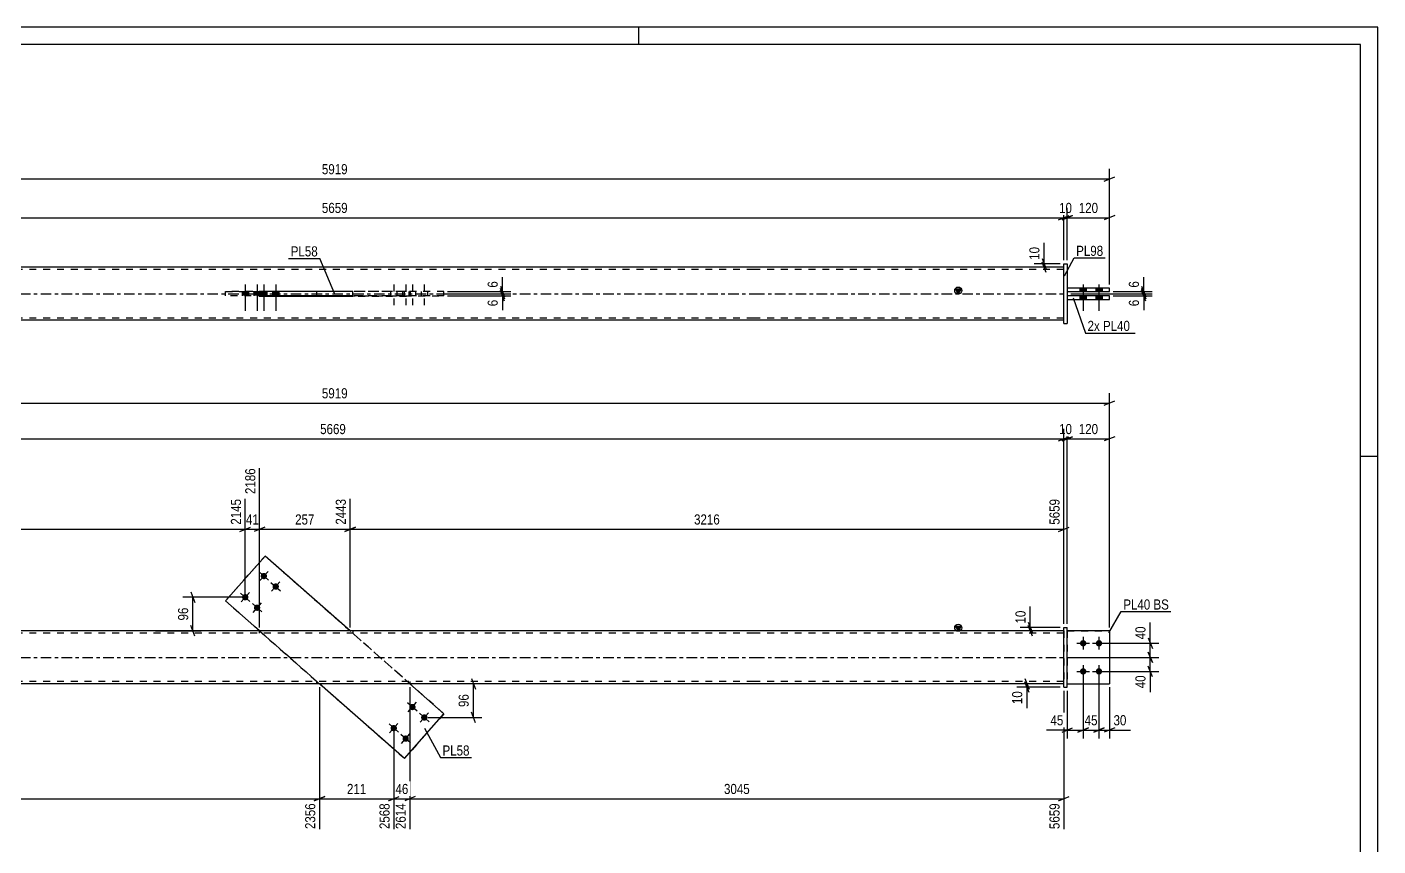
# Model space of a CAD drawing. Header units: millimetres. Extents: x 0 to 594, y 0 to 420.
# Drawn here: x 210.2 to 594, y 187.3 to 420 of the extents above; entities that cross this region are included whole.
import ezdxf

# ---------------------------------------------------------------- set-up
doc = ezdxf.new("R2010")
doc.units = ezdxf.units.MM
doc.linetypes.add('DXK_LINE_DOT2', pattern=[3.9198, 1.9599, -1.9599])
doc.linetypes.add('DXK_LINE_DOT3', pattern=[5.9187, 2.979, -0.9799, 0.9799, -0.9799])
doc.styles.add('Arial Narrow', font='ARIALN.TTF', dxfattribs={"height": 0.2})

# ---------------------------------------------------------------- blocks, each defined once
blk = doc.blocks.new('Unknown-580873841-1128')
at = {"color": 5, "linetype": 'Continuous'}
for p, q in [((594, 420), (0, 420)), ((384, 415), (384, 420)), ((594, 0), (594, 420)), ((589, 415), (5, 415)), ((589, 5), (589, 415)), ((594, 298), (589, 298))]:
    blk.add_line(p, q, dxfattribs=at)
blk = doc.blocks.new('Part-580873841-1680 - 1674')
at = {"linetype": 'Continuous'}
blk.add_hatch(color=2, dxfattribs=at).paths.add_polyline_path([(474.73, 248.42), (473.93, 249.82), (475.53, 249.82)])
at = {"color": 2, "linetype": 'Continuous'}
for p, q in [((474.73, 248.42), (473.93, 249.82)), ((473.93, 249.82), (475.53, 249.82)), ((475.53, 249.82), (474.73, 248.42)), ((416.63, 248.42), (178.55, 248.42)), ((504.73, 248.42), (416.73, 248.42)), ((416.63, 233.42), (178.55, 233.42)), ((504.73, 233.42), (416.73, 233.42))]:
    blk.add_line(p, q, dxfattribs=at)
at = {"color": 7, "linetype": 'DXK_LINE_DOT2'}
for p, q in [((416.63, 247.82), (178.55, 247.82)), ((276.12, 248.42), (276.12, 247.82)), ((302.72, 248.42), (302.72, 247.82)), ((504.73, 247.82), (416.73, 247.82)), ((504.73, 248.42), (504.73, 233.42)), ((416.63, 234.02), (178.55, 234.02)), ((292.47, 233.42), (292.47, 234.02)), ((319.06, 233.42), (319.06, 234.02)), ((504.73, 234.02), (416.73, 234.02))]:
    blk.add_line(p, q, dxfattribs=at)
at = {"color": 7, "linetype": 'DXK_LINE_DOT3'}
for p, q in [((178.55, 240.92), (416.63, 240.92)), ((416.73, 240.92), (504.73, 240.92))]:
    blk.add_line(p, q, dxfattribs=at)
at = {"color": 2, "linetype": 'Continuous'}
blk.add_circle((474.73, 249.32), 1, dxfattribs=at)
blk = doc.blocks.new('Part-580873841-1685 - 1674')
at = {"color": 2, "linetype": 'Continuous'}
for p, q in [((517.73, 248.42), (505.73, 248.42)), ((517.73, 248.42), (517.73, 248.42)), ((517.73, 248.42), (517.73, 233.42)), ((505.73, 233.42), (517.73, 233.42))]:
    blk.add_line(p, q, dxfattribs=at)
at = {"color": 7, "linetype": 'DXK_LINE_DOT2'}
for p, q in [((505.73, 248.42), (517.73, 248.42)), ((505.73, 248.42), (505.73, 248.42)), ((505.73, 248.42), (505.73, 233.42)), ((505.73, 233.42), (517.73, 233.42))]:
    blk.add_line(p, q, dxfattribs=at)
blk = doc.blocks.new('Part-580873841-1690 - 1674')
at = {"color": 7, "linetype": 'DXK_LINE_DOT2'}
for p, q in [((505.73, 248.42), (517.73, 248.42)), ((517.73, 248.42), (505.73, 248.42)), ((505.73, 248.42), (505.73, 248.42)), ((505.73, 248.42), (505.73, 233.42)), ((517.73, 248.42), (517.73, 248.42)), ((517.73, 248.42), (517.73, 233.42)), ((505.73, 233.42), (517.73, 233.42)), ((505.73, 233.42), (517.73, 233.42))]:
    blk.add_line(p, q, dxfattribs=at)
blk = doc.blocks.new('Part-580873841-1691 - 1674')
at = {"color": 2, "linetype": 'Continuous'}
for p, q in [((504.73, 249.42), (505.73, 249.42)), ((504.73, 232.42), (504.73, 249.42)), ((505.73, 232.42), (505.73, 249.42)), ((504.73, 232.42), (504.73, 232.42)), ((504.73, 232.42), (505.73, 232.42))]:
    blk.add_line(p, q, dxfattribs=at)
at = {"color": 7, "linetype": 'DXK_LINE_DOT2'}
for p, q in [((504.73, 249.42), (505.73, 249.42)), ((504.73, 232.42), (505.73, 232.42))]:
    blk.add_line(p, q, dxfattribs=at)
blk = doc.blocks.new('Bolt-580873841-1704 - 1674')
at = {"linetype": 'Continuous'}
for points in [[(319.06, 226.13), (318.93, 226.27), (318.84, 226.43), (318.78, 226.61), (318.76, 226.8), (318.77, 226.99), (318.83, 227.17), (318.92, 227.33), (319.05, 227.47), (319.2, 227.58), (319.37, 227.66), (319.55, 227.7), (319.74, 227.7), (319.92, 227.67), (320.1, 227.59), (320.25, 227.48), (320.38, 227.35), (320.47, 227.18), (320.53, 227), (320.56, 226.82), (320.54, 226.63), (320.48, 226.45), (320.39, 226.29), (320.26, 226.15), (320.11, 226.03), (319.94, 225.96), (319.76, 225.91), (319.57, 225.91), (319.39, 225.95), (319.21, 226.02)], [(322.44, 223.16), (322.31, 223.3), (322.21, 223.46), (322.15, 223.64), (322.13, 223.82), (322.15, 224.01), (322.21, 224.19), (322.3, 224.35), (322.42, 224.5), (322.57, 224.61), (322.74, 224.69), (322.93, 224.73), (323.12, 224.73), (323.3, 224.69), (323.47, 224.62), (323.63, 224.51), (323.75, 224.37), (323.85, 224.21), (323.91, 224.03), (323.93, 223.84), (323.91, 223.66), (323.86, 223.48), (323.77, 223.31), (323.64, 223.17), (323.49, 223.06), (323.32, 222.98), (323.14, 222.94), (322.95, 222.94), (322.76, 222.97), (322.59, 223.05)], [(313.77, 220.13), (313.64, 220.27), (313.55, 220.43), (313.49, 220.61), (313.47, 220.8), (313.48, 220.98), (313.54, 221.16), (313.63, 221.33), (313.76, 221.47), (313.91, 221.58), (314.08, 221.66), (314.26, 221.7), (314.45, 221.7), (314.64, 221.66), (314.81, 221.59), (314.96, 221.48), (315.09, 221.34), (315.18, 221.18), (315.24, 221), (315.27, 220.82), (315.25, 220.63), (315.19, 220.45), (315.1, 220.28), (314.98, 220.14), (314.82, 220.03), (314.65, 219.95), (314.47, 219.91), (314.28, 219.91), (314.1, 219.95), (313.92, 220.02)], [(317.15, 217.16), (317.02, 217.29), (316.92, 217.46), (316.86, 217.63), (316.84, 217.82), (316.86, 218.01), (316.92, 218.19), (317.01, 218.35), (317.13, 218.49), (317.28, 218.61), (317.46, 218.68), (317.64, 218.72), (317.83, 218.73), (318.01, 218.69), (318.18, 218.62), (318.34, 218.51), (318.47, 218.37), (318.56, 218.21), (318.62, 218.03), (318.64, 217.84), (318.62, 217.65), (318.57, 217.47), (318.48, 217.31), (318.35, 217.17), (318.2, 217.06), (318.03, 216.98), (317.85, 216.94), (317.66, 216.93), (317.47, 216.97), (317.3, 217.05)]]:
    blk.add_hatch(color=1, dxfattribs=at).paths.add_polyline_path(points)
at = {"color": 1, "linetype": 'Continuous'}
for p, q in [((321.01, 225.62), (318.3, 228)), ((318.47, 225.46), (320.85, 228.16)), ((324.38, 222.64), (321.68, 225.02)), ((321.84, 222.48), (324.22, 225.18)), ((315.72, 219.62), (313.02, 222)), ((313.18, 219.46), (315.56, 222.16)), ((319.09, 216.64), (316.39, 219.02)), ((316.55, 216.48), (318.93, 219.18))]:
    blk.add_line(p, q, dxfattribs=at)
blk = doc.blocks.new('Bolt-580873841-1705 - 1674')
at = {"linetype": 'Continuous'}
for points in [[(278.04, 264.68), (278.16, 264.54), (278.26, 264.38), (278.32, 264.2), (278.34, 264.01), (278.32, 263.83), (278.27, 263.65), (278.17, 263.48), (278.05, 263.34), (277.9, 263.23), (277.73, 263.15), (277.54, 263.11), (277.36, 263.11), (277.17, 263.15), (277, 263.22), (276.85, 263.33), (276.72, 263.47), (276.62, 263.63), (276.56, 263.81), (276.54, 263.99), (276.56, 264.18), (276.62, 264.36), (276.71, 264.53), (276.83, 264.67), (276.98, 264.78), (277.15, 264.86), (277.34, 264.9), (277.53, 264.9), (277.71, 264.86), (277.88, 264.79)], [(281.41, 261.7), (281.54, 261.57), (281.64, 261.4), (281.7, 261.23), (281.72, 261.04), (281.7, 260.85), (281.64, 260.67), (281.55, 260.51), (281.43, 260.37), (281.28, 260.25), (281.1, 260.18), (280.92, 260.13), (280.73, 260.13), (280.55, 260.17), (280.38, 260.24), (280.22, 260.35), (280.1, 260.49), (280, 260.65), (279.94, 260.83), (279.92, 261.02), (279.94, 261.21), (279.99, 261.39), (280.08, 261.55), (280.21, 261.69), (280.36, 261.8), (280.53, 261.88), (280.71, 261.92), (280.9, 261.93), (281.09, 261.89), (281.26, 261.81)], [(272.75, 258.68), (272.87, 258.54), (272.97, 258.38), (273.03, 258.2), (273.05, 258.01), (273.03, 257.82), (272.98, 257.64), (272.89, 257.48), (272.76, 257.34), (272.61, 257.23), (272.44, 257.15), (272.26, 257.11), (272.07, 257.11), (271.88, 257.14), (271.71, 257.22), (271.56, 257.33), (271.43, 257.46), (271.33, 257.63), (271.27, 257.81), (271.25, 257.99), (271.27, 258.18), (271.33, 258.36), (271.42, 258.52), (271.54, 258.66), (271.69, 258.78), (271.87, 258.85), (272.05, 258.9), (272.24, 258.9), (272.42, 258.86), (272.59, 258.79)], [(276.12, 255.7), (276.25, 255.56), (276.35, 255.4), (276.41, 255.22), (276.43, 255.04), (276.41, 254.85), (276.35, 254.67), (276.26, 254.51), (276.14, 254.36), (275.99, 254.25), (275.82, 254.17), (275.63, 254.13), (275.44, 254.13), (275.26, 254.17), (275.09, 254.24), (274.93, 254.35), (274.81, 254.49), (274.71, 254.65), (274.65, 254.83), (274.63, 255.02), (274.65, 255.2), (274.7, 255.38), (274.79, 255.55), (274.92, 255.69), (275.07, 255.8), (275.24, 255.88), (275.43, 255.92), (275.61, 255.92), (275.8, 255.89), (275.97, 255.81)]]:
    blk.add_hatch(color=1, dxfattribs=at).paths.add_polyline_path(points)
at = {"color": 1, "linetype": 'Continuous'}
for p, q in [((276.09, 265.19), (278.79, 262.81)), ((278.63, 265.35), (276.25, 262.65)), ((279.47, 262.22), (282.17, 259.84)), ((282.01, 262.38), (279.63, 259.68)), ((270.8, 259.19), (273.5, 256.81)), ((273.34, 259.35), (270.96, 256.65)), ((274.18, 256.22), (276.88, 253.84)), ((276.72, 256.38), (274.34, 253.68))]:
    blk.add_line(p, q, dxfattribs=at)
blk = doc.blocks.new('Bolt-580873841-1707 - 1674')
at = {"linetype": 'Continuous'}
for points in [[(510.23, 245.82), (510.42, 245.8), (510.6, 245.74), (510.76, 245.65), (510.9, 245.52), (511.01, 245.37), (511.09, 245.2), (511.13, 245.01), (511.13, 244.82), (511.09, 244.64), (511.01, 244.47), (510.9, 244.32), (510.76, 244.19), (510.6, 244.1), (510.42, 244.04), (510.23, 244.02), (510.05, 244.04), (509.87, 244.1), (509.7, 244.19), (509.56, 244.32), (509.45, 244.47), (509.38, 244.64), (509.34, 244.82), (509.34, 245.01), (509.38, 245.2), (509.45, 245.37), (509.56, 245.52), (509.7, 245.65), (509.87, 245.74), (510.05, 245.8)], [(514.73, 245.82), (514.92, 245.8), (515.1, 245.74), (515.26, 245.65), (515.4, 245.52), (515.51, 245.37), (515.59, 245.2), (515.63, 245.01), (515.63, 244.82), (515.59, 244.64), (515.51, 244.47), (515.4, 244.32), (515.26, 244.19), (515.1, 244.1), (514.92, 244.04), (514.73, 244.02), (514.55, 244.04), (514.37, 244.1), (514.2, 244.19), (514.06, 244.32), (513.95, 244.47), (513.88, 244.64), (513.84, 244.82), (513.84, 245.01), (513.88, 245.2), (513.95, 245.37), (514.06, 245.52), (514.2, 245.65), (514.37, 245.74), (514.55, 245.8)], [(510.23, 237.82), (510.42, 237.8), (510.6, 237.74), (510.76, 237.65), (510.9, 237.52), (511.01, 237.37), (511.09, 237.2), (511.13, 237.01), (511.13, 236.82), (511.09, 236.64), (511.01, 236.47), (510.9, 236.32), (510.76, 236.19), (510.6, 236.1), (510.42, 236.04), (510.23, 236.02), (510.05, 236.04), (509.87, 236.1), (509.7, 236.19), (509.56, 236.32), (509.45, 236.47), (509.38, 236.64), (509.34, 236.82), (509.34, 237.01), (509.38, 237.2), (509.45, 237.37), (509.56, 237.52), (509.7, 237.65), (509.87, 237.74), (510.05, 237.8)], [(514.73, 237.82), (514.92, 237.8), (515.1, 237.74), (515.26, 237.65), (515.4, 237.52), (515.51, 237.37), (515.59, 237.2), (515.63, 237.01), (515.63, 236.82), (515.59, 236.64), (515.51, 236.47), (515.4, 236.32), (515.26, 236.19), (515.1, 236.1), (514.92, 236.04), (514.73, 236.02), (514.55, 236.04), (514.37, 236.1), (514.2, 236.19), (514.06, 236.32), (513.95, 236.47), (513.88, 236.64), (513.84, 236.82), (513.84, 237.01), (513.88, 237.2), (513.95, 237.37), (514.06, 237.52), (514.2, 237.65), (514.37, 237.74), (514.55, 237.8)]]:
    blk.add_hatch(color=1, dxfattribs=at).paths.add_polyline_path(points)
at = {"color": 1, "linetype": 'Continuous'}
for p, q in [((510.23, 246.72), (510.23, 243.12)), ((514.73, 246.72), (514.73, 243.12)), ((508.43, 244.92), (512.03, 244.92)), ((512.93, 244.92), (516.53, 244.92)), ((510.23, 238.72), (510.23, 235.12)), ((514.73, 238.72), (514.73, 235.12)), ((508.43, 236.92), (512.03, 236.92)), ((512.93, 236.92), (516.53, 236.92))]:
    blk.add_line(p, q, dxfattribs=at)
blk = doc.blocks.new('Part-580873841-1712 - 1674')
at = {"color": 2, "linetype": 'Continuous'}
for p, q in [((277.79, 269.69), (266.55, 256.94)), ((277.79, 269.69), (277.79, 269.69)), ((301.94, 248.42), (277.79, 269.69)), ((266.55, 256.94), (276.22, 248.42)), ((266.55, 256.94), (266.55, 256.94)), ((317.39, 212.14), (293.25, 233.42)), ((328.63, 224.9), (318.96, 233.42)), ((317.39, 212.14), (328.63, 224.9)), ((328.63, 224.9), (328.63, 224.9)), ((317.39, 212.14), (317.39, 212.14))]:
    blk.add_line(p, q, dxfattribs=at)
at = {"color": 7, "linetype": 'DXK_LINE_DOT2'}
for p, q in [((266.55, 256.94), (277.79, 269.69)), ((328.63, 224.9), (277.79, 269.69)), ((317.39, 212.14), (266.55, 256.94)), ((276.22, 248.42), (293.25, 233.42)), ((318.96, 233.42), (301.94, 248.42)), ((328.63, 224.9), (317.39, 212.14))]:
    blk.add_line(p, q, dxfattribs=at)
blk = doc.blocks.new('Part-580873841-1436 - 1365')
at = {"color": 2, "linetype": 'Continuous'}
for p, q in [((504.73, 352.73), (504.73, 352.73)), ((504.73, 335.73), (504.73, 352.73)), ((504.73, 352.73), (505.73, 352.73)), ((505.73, 352.73), (505.73, 352.73)), ((505.73, 352.73), (505.73, 335.73)), ((504.73, 335.73), (505.73, 335.73)), ((504.73, 335.73), (504.73, 335.73)), ((505.73, 335.73), (505.73, 335.73))]:
    blk.add_line(p, q, dxfattribs=at)
at = {"color": 7, "linetype": 'DXK_LINE_DOT2'}
for p, q in [((504.73, 352.73), (505.73, 352.73)), ((504.73, 335.73), (505.73, 335.73)), ((505.73, 335.73), (505.73, 335.73))]:
    blk.add_line(p, q, dxfattribs=at)
blk = doc.blocks.new('Bolt-580873841-1373 - 1365')
at = {"linetype": 'Continuous'}
for points in [[(511.13, 345.83), (509.33, 345.83), (509.33, 344.83), (511.13, 344.83)], [(511.13, 345.83), (509.33, 345.83), (509.33, 344.83), (511.13, 344.83)], [(515.63, 345.83), (513.83, 345.83), (513.83, 344.83), (515.63, 344.83)], [(515.63, 345.83), (513.83, 345.83), (513.83, 344.83), (515.63, 344.83)], [(511.13, 343.63), (509.33, 343.63), (509.33, 342.63), (511.13, 342.63)], [(511.13, 343.63), (509.33, 343.63), (509.33, 342.63), (511.13, 342.63)], [(515.63, 343.63), (513.83, 343.63), (513.83, 342.63), (515.63, 342.63)], [(515.63, 343.63), (513.83, 343.63), (513.83, 342.63), (515.63, 342.63)]]:
    blk.add_hatch(color=1, dxfattribs=at).paths.add_polyline_path(points)
at = {"color": 1, "linetype": 'Continuous'}
for p, q in [((509.33, 345.83), (509.33, 344.83)), ((509.33, 345.83), (509.33, 344.83)), ((510.23, 346.83), (510.23, 339.33)), ((510.23, 346.83), (510.23, 339.33)), ((511.13, 345.83), (511.13, 344.83)), ((511.13, 345.83), (511.13, 344.83)), ((513.83, 345.83), (513.83, 344.83)), ((513.83, 345.83), (513.83, 344.83)), ((514.73, 346.83), (514.73, 339.33)), ((514.73, 346.83), (514.73, 339.33)), ((515.63, 345.83), (515.63, 344.83)), ((515.63, 345.83), (515.63, 344.83)), ((509.33, 343.63), (509.33, 342.63)), ((509.33, 343.63), (509.33, 342.63)), ((511.13, 343.63), (511.13, 342.63)), ((511.13, 343.63), (511.13, 342.63)), ((513.83, 343.63), (513.83, 342.63)), ((513.83, 343.63), (513.83, 342.63)), ((515.63, 343.63), (515.63, 342.63)), ((515.63, 343.63), (515.63, 342.63))]:
    blk.add_line(p, q, dxfattribs=at)
blk = doc.blocks.new('Bolt-580873841-1438 - 1365')
at = {"color": 1, "linetype": 'DXK_LINE_DOT2'}
for p, q in [((314.37, 346.83), (314.37, 339.33)), ((317.74, 346.83), (317.74, 339.33)), ((319.66, 346.83), (319.66, 339.33)), ((323.03, 346.83), (323.03, 339.33)), ((313.47, 344.83), (313.47, 343.63)), ((315.27, 344.83), (315.27, 343.63)), ((316.84, 344.83), (316.84, 343.63)), ((318.64, 344.83), (318.64, 343.63)), ((318.76, 344.83), (318.76, 343.63)), ((320.56, 344.83), (320.56, 343.63)), ((322.13, 344.83), (322.13, 343.63)), ((323.93, 344.83), (323.93, 343.63))]:
    blk.add_line(p, q, dxfattribs=at)
blk = doc.blocks.new('Part-580873841-1459 - 1365')
at = {"linetype": 'Continuous'}
blk.add_hatch(color=2, dxfattribs=at).paths.add_polyline_path([(474.73, 344.23), (473.93, 345.63), (475.53, 345.63)])
at = {"color": 2, "linetype": 'Continuous'}
for p, q in [((416.63, 351.73), (178.55, 351.73)), ((504.73, 351.73), (416.73, 351.73)), ((474.73, 344.23), (473.93, 345.63)), ((473.93, 345.63), (475.53, 345.63)), ((475.53, 345.63), (474.73, 344.23)), ((276.12, 344.83), (276.12, 344.93)), ((276.12, 344.93), (302.72, 344.93)), ((276.12, 344.93), (276.12, 344.93)), ((276.12, 343.53), (276.12, 343.63)), ((276.12, 343.53), (302.72, 343.53)), ((292.47, 344.93), (292.47, 344.83)), ((292.47, 343.53), (292.47, 343.63)), ((302.72, 343.53), (302.72, 344.93)), ((416.63, 336.73), (178.55, 336.73)), ((504.73, 336.73), (416.73, 336.73))]:
    blk.add_line(p, q, dxfattribs=at)
at = {"color": 7, "linetype": 'DXK_LINE_DOT2'}
for p, q in [((416.63, 351.13), (178.55, 351.13)), ((504.73, 351.13), (416.73, 351.13)), ((504.73, 336.73), (504.73, 351.73)), ((276.12, 344.93), (302.72, 344.93)), ((276.12, 343.63), (276.12, 344.93)), ((276.12, 343.53), (302.72, 343.53)), ((292.47, 344.93), (319.06, 344.93)), ((292.47, 344.93), (292.47, 344.93)), ((292.47, 344.93), (319.06, 344.93)), ((292.47, 343.63), (292.47, 344.93)), ((292.47, 343.53), (292.47, 343.53)), ((292.47, 343.53), (292.47, 343.53)), ((319.06, 343.53), (292.47, 343.53)), ((292.47, 343.53), (319.06, 343.53)), ((319.06, 344.93), (319.06, 343.53)), ((416.63, 337.33), (178.55, 337.33)), ((504.73, 337.33), (416.73, 337.33))]:
    blk.add_line(p, q, dxfattribs=at)
at = {"color": 7, "linetype": 'DXK_LINE_DOT3'}
for p, q in [((178.55, 344.23), (416.63, 344.23)), ((416.73, 344.23), (504.73, 344.23))]:
    blk.add_line(p, q, dxfattribs=at)
at = {"color": 2, "linetype": 'Continuous'}
blk.add_circle((474.73, 345.13), 1, dxfattribs=at)
blk = doc.blocks.new('Part-580873841-1464 - 1365')
at = {"color": 2, "linetype": 'Continuous'}
for p, q in [((517.73, 343.63), (505.73, 343.63)), ((505.73, 342.63), (517.73, 342.63)), ((517.73, 342.63), (517.73, 343.63))]:
    blk.add_line(p, q, dxfattribs=at)
at = {"color": 7, "linetype": 'DXK_LINE_DOT2'}
for p, q in [((505.73, 343.63), (505.73, 342.63)), ((517.73, 343.63), (505.73, 343.63)), ((505.73, 342.63), (517.73, 342.63))]:
    blk.add_line(p, q, dxfattribs=at)
blk = doc.blocks.new('Part-580873841-1400 - 1365')
at = {"color": 2, "linetype": 'Continuous'}
for p, q in [((266.55, 343.63), (266.55, 344.83)), ((277.79, 343.63), (277.79, 344.83)), ((302.72, 344.83), (277.79, 344.83)), ((302.72, 343.63), (277.79, 343.63)), ((302.72, 343.63), (277.79, 343.63))]:
    blk.add_line(p, q, dxfattribs=at)
at = {"color": 7, "linetype": 'DXK_LINE_DOT2'}
for p, q in [((317.39, 344.83), (266.55, 344.83)), ((266.55, 344.83), (277.79, 344.83)), ((277.79, 343.63), (266.55, 343.63)), ((277.79, 343.63), (266.55, 343.63)), ((328.63, 344.83), (302.72, 344.83)), ((317.39, 343.63), (302.72, 343.63)), ((328.63, 343.63), (302.72, 343.63)), ((317.39, 343.63), (317.39, 344.83)), ((328.63, 344.83), (317.39, 344.83)), ((317.39, 343.63), (328.63, 343.63)), ((328.63, 343.63), (328.63, 344.83))]:
    blk.add_line(p, q, dxfattribs=at)
blk = doc.blocks.new('Bolt-580873841-1439 - 1365')
at = {"linetype": 'Continuous'}
for points in [[(273.05, 344.83), (271.25, 344.83), (271.25, 343.63), (273.05, 343.63)], [(276.43, 344.83), (274.63, 344.83), (274.63, 343.63), (276.43, 343.63)], [(278.34, 344.83), (276.54, 344.83), (276.54, 343.63), (278.34, 343.63)], [(281.72, 344.83), (279.92, 344.83), (279.92, 343.63), (281.72, 343.63)]]:
    blk.add_hatch(color=1, dxfattribs=at).paths.add_polyline_path(points)
at = {"color": 1, "linetype": 'Continuous'}
for p, q in [((272.15, 346.83), (272.15, 339.33)), ((275.53, 346.83), (275.53, 339.33)), ((277.44, 346.83), (277.44, 339.33)), ((280.82, 346.83), (280.82, 339.33)), ((271.25, 344.83), (271.25, 343.63)), ((273.05, 344.83), (273.05, 343.63)), ((274.63, 344.83), (274.63, 343.63)), ((276.43, 344.83), (276.43, 343.63)), ((276.54, 344.83), (276.54, 343.63)), ((278.34, 344.83), (278.34, 343.63)), ((279.92, 344.83), (279.92, 343.63)), ((281.72, 344.83), (281.72, 343.63))]:
    blk.add_line(p, q, dxfattribs=at)
blk = doc.blocks.new('Part-580873841-1469 - 1365')
at = {"color": 2, "linetype": 'Continuous'}
for p, q in [((517.73, 345.83), (505.73, 345.83)), ((517.73, 344.83), (517.73, 345.83)), ((505.73, 344.83), (517.73, 344.83))]:
    blk.add_line(p, q, dxfattribs=at)
at = {"color": 7, "linetype": 'DXK_LINE_DOT2'}
for p, q in [((505.73, 345.83), (505.73, 344.83)), ((517.73, 345.83), (505.73, 345.83)), ((505.73, 344.83), (517.73, 344.83))]:
    blk.add_line(p, q, dxfattribs=at)
blk = doc.blocks.new('StraightDimension-580873841-1931 - 1674')
at = {"color": 7, "linetype": 'Continuous'}
for p, q in [((493.67, 234.92), (494.87, 231.92)), ((503.73, 233.42), (491.42, 233.42)), ((503.73, 232.42), (491.42, 232.42)), ((494.87, 230.92), (493.67, 233.92)), ((494.27, 232.42), (494.27, 233.42))]:
    blk.add_line(p, q, dxfattribs=at)
at = {"color": 0}
blk.add_wipeout([(493.52, 231.89), (489.32, 231.89), (489.32, 227.04), (493.52, 227.04)], dxfattribs=at)
at = {"color": 7, "linetype": 'Continuous'}
blk.add_line((494.27, 232.42), (494.27, 226.51), dxfattribs=at)
blk.add_line((494.27, 232.42), (494.27, 226.51), dxfattribs=at)
at = {"color": 3, "style": 'Arial Narrow'}
blk.add_text('10', height=2.863, rotation=90.0002, dxfattribs=at).set_placement((492.92, 227.64))
blk = doc.blocks.new('StraightDimension-580873841-2031 - 1674')
at = {"color": 7, "linetype": 'Continuous'}
for p, q in [((494.62, 250.92), (495.82, 247.92)), ((495.82, 246.92), (494.62, 249.92)), ((503.73, 249.42), (492.37, 249.42)), ((503.73, 248.42), (492.37, 248.42)), ((495.22, 248.42), (495.22, 249.42))]:
    blk.add_line(p, q, dxfattribs=at)
at = {"color": 0}
blk.add_wipeout([(494.47, 254.8), (490.27, 254.8), (490.27, 249.94), (494.47, 249.94)], dxfattribs=at)
at = {"color": 7, "linetype": 'Continuous'}
blk.add_line((495.22, 249.42), (495.22, 255.32), dxfattribs=at)
blk.add_line((495.22, 249.42), (495.22, 255.32), dxfattribs=at)
at = {"color": 3, "style": 'Arial Narrow'}
blk.add_text('10', height=2.863, rotation=90.0002, dxfattribs=at).set_placement((493.87, 250.54))
blk = doc.blocks.new('StraightDimension-580873841-2012 - 1674')
at = {"color": 7, "linetype": 'Continuous'}
for p, q in [((528.69, 242.42), (529.89, 239.42)), ((505.73, 240.92), (531.69, 240.92)), ((529.89, 235.42), (528.69, 238.42)), ((529.29, 236.92), (529.29, 240.92)), ((515.73, 236.92), (531.69, 236.92))]:
    blk.add_line(p, q, dxfattribs=at)
at = {"color": 0}
blk.add_wipeout([(528.54, 236.39), (524.34, 236.39), (524.34, 231.54), (528.54, 231.54)], dxfattribs=at)
at = {"color": 7, "linetype": 'Continuous'}
blk.add_line((529.29, 236.92), (529.29, 231.01), dxfattribs=at)
blk.add_line((529.29, 236.92), (529.29, 231.01), dxfattribs=at)
at = {"color": 3, "style": 'Arial Narrow'}
blk.add_text('40', height=2.863, rotation=90.0002, dxfattribs=at).set_placement((527.94, 232.14))
blk = doc.blocks.new('StraightDimension-580873841-2026 - 1674')
at = {"color": 7, "linetype": 'Continuous'}
for p, q in [((271.15, 258), (254.43, 258)), ((256.68, 259.5), (257.88, 256.5)), ((257.28, 248.44), (257.28, 258)), ((257.88, 246.94), (256.68, 249.94)), ((246.67, 248.44), (259.68, 248.44))]:
    blk.add_line(p, q, dxfattribs=at)
at = {"color": 0}
blk.add_wipeout([(256.53, 255.65), (252.33, 255.65), (252.33, 250.79), (256.53, 250.79)], dxfattribs=at)
at = {"color": 3, "style": 'Arial Narrow'}
blk.add_text('96', height=2.863, rotation=90.0002, dxfattribs=at).set_placement((255.93, 251.39))
blk = doc.blocks.new('StraightDimension-580873841-1781 - 1674')
at = {"color": 7, "linetype": 'Continuous'}
for p, q in [((276.22, 249.42), (276.22, 294.62)), ((272.15, 259), (272.15, 285.92)), ((270.65, 276.71), (273.65, 277.91)), ((272.15, 277.31), (276.22, 277.31)), ((277.72, 277.91), (274.72, 276.71))]:
    blk.add_line(p, q, dxfattribs=at)
at = {"color": 0, "linetype": 'Continuous'}
blk.add_wipeout([(275.62, 295.22), (271.42, 295.22), (271.42, 286.71), (275.62, 286.71)], dxfattribs=at)
at = {"color": 0}
blk.add_wipeout([(276.62, 278.06), (276.62, 282.26), (271.76, 282.26), (271.76, 278.06)], dxfattribs=at)
at = {"color": 3, "linetype": 'Continuous', "style": 'Arial Narrow'}
blk.add_text('2186', height=2.863, rotation=90.0002, dxfattribs=at).set_placement((275.02, 287.31))
at = {"color": 3, "style": 'Arial Narrow'}
blk.add_text('41', height=2.863, dxfattribs=at).set_placement((272.36, 278.66))
blk = doc.blocks.new('StraightDimension-580873841-1988 - 1674')
at = {"color": 7, "linetype": 'Continuous'}
for p, q in [((336.4, 234.92), (337.6, 231.92)), ((377.04, 233.42), (334.15, 233.42)), ((337, 223.83), (337, 233.42)), ((324.03, 223.83), (339.4, 223.83)), ((337.6, 222.33), (336.4, 225.33))]:
    blk.add_line(p, q, dxfattribs=at)
at = {"color": 0}
blk.add_wipeout([(336.25, 231.05), (332.05, 231.05), (332.05, 226.2), (336.25, 226.2)], dxfattribs=at)
at = {"color": 3, "style": 'Arial Narrow'}
blk.add_text('96', height=2.863, rotation=90.0002, dxfattribs=at).set_placement((335.65, 226.8))
blk = doc.blocks.new('StraightDimension-580873841-1731 - 1674')
at = {"color": 7, "linetype": 'Continuous'}
for p, q in [((517.73, 249.42), (517.73, 316.02)), ((77.45, 313.17), (517.73, 313.17)), ((516.23, 312.57), (519.23, 313.77))]:
    blk.add_line(p, q, dxfattribs=at)
at = {"color": 0}
blk.add_wipeout([(301.85, 313.92), (301.85, 318.12), (293.34, 318.12), (293.34, 313.92)], dxfattribs=at)
at = {"color": 3, "style": 'Arial Narrow'}
blk.add_text('5919', height=2.863, dxfattribs=at).set_placement((293.94, 314.52))
blk = doc.blocks.new('StraightDimension-580873841-1745 - 1674')
at = {"color": 7, "linetype": 'Continuous'}
for p, q in [((301.94, 249.42), (301.94, 285.92)), ((504.73, 250.42), (504.73, 285.92)), ((303.44, 277.91), (300.44, 276.71)), ((301.94, 277.31), (504.73, 277.31)), ((503.23, 276.71), (506.23, 277.91))]:
    blk.add_line(p, q, dxfattribs=at)
at = {"color": 0, "linetype": 'Continuous'}
blk.add_wipeout([(504.13, 286.52), (499.93, 286.52), (499.93, 278.01), (504.13, 278.01)], dxfattribs=at)
at = {"color": 0}
blk.add_wipeout([(407.59, 278.06), (407.59, 282.26), (399.08, 282.26), (399.08, 278.06)], dxfattribs=at)
at = {"color": 3, "linetype": 'Continuous', "style": 'Arial Narrow'}
blk.add_text('5659', height=2.863, rotation=90.0002, dxfattribs=at).set_placement((503.53, 278.61))
at = {"color": 3, "style": 'Arial Narrow'}
blk.add_text('3216', height=2.863, dxfattribs=at).set_placement((399.68, 278.66))
blk = doc.blocks.new('StraightDimension-580873841-1759 - 1674')
at = {"color": 7, "linetype": 'Continuous'}
for p, q in [((276.22, 249.42), (276.22, 294.62)), ((301.94, 249.42), (301.94, 285.92)), ((277.72, 277.91), (274.72, 276.71)), ((276.22, 277.31), (301.94, 277.31)), ((300.44, 276.71), (303.44, 277.91))]:
    blk.add_line(p, q, dxfattribs=at)
at = {"color": 0, "linetype": 'Continuous'}
blk.add_wipeout([(301.34, 286.52), (297.14, 286.52), (297.14, 278.01), (301.34, 278.01)], dxfattribs=at)
at = {"color": 0}
blk.add_wipeout([(292.42, 278.06), (292.42, 282.26), (285.74, 282.26), (285.74, 278.06)], dxfattribs=at)
at = {"color": 3, "linetype": 'Continuous', "style": 'Arial Narrow'}
blk.add_text('2443', height=2.863, rotation=90.0002, dxfattribs=at).set_placement((300.74, 278.61))
at = {"color": 3, "style": 'Arial Narrow'}
blk.add_text('257', height=2.863, dxfattribs=at).set_placement((286.34, 278.66))
blk = doc.blocks.new('StraightDimension-580873841-1797 - 1674')
at = {"color": 7, "linetype": 'Continuous'}
for p, q in [((272.15, 259), (272.15, 285.92)), ((90.45, 249.42), (90.45, 280.44)), ((91.95, 277.91), (88.95, 276.71)), ((90.45, 277.31), (272.15, 277.31)), ((270.65, 276.71), (273.65, 277.91))]:
    blk.add_line(p, q, dxfattribs=at)
at = {"color": 0, "linetype": 'Continuous'}
for points in [[(271.55, 286.52), (267.35, 286.52), (267.35, 278.01), (271.55, 278.01)], [(89.85, 281.04), (85.65, 281.04), (85.65, 278.01), (89.85, 278.01)]]:
    blk.add_wipeout(points, dxfattribs=at)
at = {"color": 0}
blk.add_wipeout([(185.56, 278.06), (185.56, 282.26), (177.05, 282.26), (177.05, 278.06)], dxfattribs=at)
at = {"color": 3, "linetype": 'Continuous', "style": 'Arial Narrow'}
for s, height, p in [('2145', 2.863, (270.95, 278.61)), ('0', 2.86, (89.25, 278.61))]:
    blk.add_text(s, height=height, rotation=90.0002, dxfattribs=at).set_placement(p)
at = {"color": 3, "style": 'Arial Narrow'}
blk.add_text('2145', height=2.863, dxfattribs=at).set_placement((177.65, 278.66))
blk = doc.blocks.new('StraightDimension-580873841-1833 - 1674')
at = {"color": 7, "linetype": 'Continuous'}
for p, q in [((318.96, 232.42), (318.96, 192.13)), ((504.73, 231.42), (504.73, 192.13)), ((320.46, 201.34), (317.46, 200.14)), ((318.96, 200.74), (504.73, 200.74)), ((503.23, 200.14), (506.23, 201.34))]:
    blk.add_line(p, q, dxfattribs=at)
at = {"color": 0}
blk.add_wipeout([(416.1, 201.49), (416.1, 205.69), (407.59, 205.69), (407.59, 201.49)], dxfattribs=at)
at = {"color": 0, "linetype": 'Continuous'}
blk.add_wipeout([(504.13, 200.04), (499.93, 200.04), (499.93, 191.53), (504.13, 191.53)], dxfattribs=at)
at = {"color": 3, "style": 'Arial Narrow'}
blk.add_text('3045', height=2.863, dxfattribs=at).set_placement((408.19, 202.09))
at = {"color": 3, "linetype": 'Continuous', "style": 'Arial Narrow'}
blk.add_text('5659', height=2.863, rotation=90.0002, dxfattribs=at).set_placement((503.53, 192.13))
blk = doc.blocks.new('StraightDimension-580873841-1845 - 1674')
at = {"color": 7, "linetype": 'Continuous'}
for p, q in [((318.96, 232.42), (318.96, 192.13)), ((314.37, 219.81), (314.37, 192.13)), ((312.87, 200.14), (315.87, 201.34)), ((314.37, 200.74), (318.96, 200.74)), ((320.46, 201.34), (317.46, 200.14))]:
    blk.add_line(p, q, dxfattribs=at)
at = {"color": 0}
blk.add_wipeout([(319.09, 201.49), (319.09, 205.69), (314.24, 205.69), (314.24, 201.49)], dxfattribs=at)
at = {"color": 3, "style": 'Arial Narrow'}
blk.add_text('46', height=2.863, dxfattribs=at).set_placement((314.84, 202.09))
at = {"color": 0, "linetype": 'Continuous'}
blk.add_wipeout([(318.36, 200.04), (314.16, 200.04), (314.16, 191.53), (318.36, 191.53)], dxfattribs=at)
at = {"color": 3, "linetype": 'Continuous', "style": 'Arial Narrow'}
blk.add_text('2614', height=2.863, rotation=90.0002, dxfattribs=at).set_placement((317.76, 192.13))
blk = doc.blocks.new('StraightDimension-580873841-2058 - 1674')
at = {"color": 7, "linetype": 'Continuous'}
for p, q in [((504.23, 302.4), (507.23, 303.6)), ((505.73, 250.42), (505.73, 305.85)), ((519.23, 303.6), (516.23, 302.4)), ((517.73, 249.42), (517.73, 305.85)), ((505.73, 303), (517.73, 303))]:
    blk.add_line(p, q, dxfattribs=at)
at = {"color": 0}
blk.add_wipeout([(515.07, 303.75), (515.07, 307.95), (508.39, 307.95), (508.39, 303.75)], dxfattribs=at)
at = {"color": 3, "style": 'Arial Narrow'}
blk.add_text('120', height=2.863, dxfattribs=at).set_placement((508.99, 304.35))
blk = doc.blocks.new('StraightDimension-580873841-1859 - 1674')
at = {"color": 7, "linetype": 'Continuous'}
for p, q in [((293.25, 232.42), (293.25, 192.13)), ((314.37, 219.81), (314.37, 192.13)), ((294.75, 201.34), (291.75, 200.14)), ((293.25, 200.74), (314.37, 200.74)), ((312.87, 200.14), (315.87, 201.34))]:
    blk.add_line(p, q, dxfattribs=at)
at = {"color": 0}
blk.add_wipeout([(307.15, 201.49), (307.15, 205.69), (300.46, 205.69), (300.46, 201.49)], dxfattribs=at)
at = {"color": 0, "linetype": 'Continuous'}
blk.add_wipeout([(313.77, 200.04), (309.57, 200.04), (309.57, 191.53), (313.77, 191.53)], dxfattribs=at)
at = {"color": 3, "style": 'Arial Narrow'}
blk.add_text('211', height=2.863, dxfattribs=at).set_placement((301.06, 202.09))
at = {"color": 3, "linetype": 'Continuous', "style": 'Arial Narrow'}
blk.add_text('2568', height=2.863, rotation=90.0002, dxfattribs=at).set_placement((313.17, 192.13))
blk = doc.blocks.new('StraightDimension-580873841-1873 - 1674')
at = {"color": 7, "linetype": 'Continuous'}
for p, q in [((90.45, 231.42), (90.45, 197.61)), ((293.25, 232.42), (293.25, 192.13)), ((91.95, 201.34), (88.95, 200.14)), ((90.45, 200.74), (293.25, 200.74)), ((291.75, 200.14), (294.75, 201.34))]:
    blk.add_line(p, q, dxfattribs=at)
at = {"color": 0}
blk.add_wipeout([(196.11, 201.49), (196.11, 205.69), (187.59, 205.69), (187.59, 201.49)], dxfattribs=at)
at = {"color": 0, "linetype": 'Continuous'}
for points in [[(89.85, 200.04), (85.65, 200.04), (85.65, 197.01), (89.85, 197.01)], [(292.65, 200.04), (288.45, 200.04), (288.45, 191.53), (292.65, 191.53)]]:
    blk.add_wipeout(points, dxfattribs=at)
at = {"color": 3, "style": 'Arial Narrow'}
blk.add_text('2356', height=2.863, dxfattribs=at).set_placement((188.19, 202.09))
at = {"color": 3, "linetype": 'Continuous', "style": 'Arial Narrow'}
for s, height, p in [('0', 2.86, (89.25, 197.61)), ('2356', 2.863, (292.05, 192.13))]:
    blk.add_text(s, height=height, rotation=90.0002, dxfattribs=at).set_placement(p)
blk = doc.blocks.new('StraightDimension-580873841-1950 - 1674')
at = {"color": 7, "linetype": 'Continuous'}
for p, q in [((510.23, 235.92), (510.23, 217.87)), ((514.73, 235.92), (514.73, 217.87)), ((508.73, 219.67), (511.73, 220.87)), ((510.23, 220.27), (514.73, 220.27)), ((516.23, 220.87), (513.23, 219.67))]:
    blk.add_line(p, q, dxfattribs=at)
at = {"color": 0}
blk.add_wipeout([(514.91, 221.02), (514.91, 225.22), (510.05, 225.22), (510.05, 221.02)], dxfattribs=at)
at = {"color": 3, "style": 'Arial Narrow'}
blk.add_text('45', height=2.863, dxfattribs=at).set_placement((510.65, 221.62))
blk = doc.blocks.new('StraightDimension-580873841-2053 - 1674')
at = {"color": 7, "linetype": 'Continuous'}
for p, q in [((503.23, 302.4), (506.23, 303.6)), ((507.23, 303.6), (504.23, 302.4)), ((504.73, 250.42), (504.73, 305.85)), ((505.73, 250.42), (505.73, 305.85)), ((504.73, 303), (505.73, 303))]:
    blk.add_line(p, q, dxfattribs=at)
at = {"color": 0}
blk.add_wipeout([(507.66, 303.75), (507.66, 307.95), (502.8, 307.95), (502.8, 303.75)], dxfattribs=at)
at = {"color": 3, "style": 'Arial Narrow'}
blk.add_text('10', height=2.863, dxfattribs=at).set_placement((503.4, 304.35))
blk = doc.blocks.new('StraightDimension-580873841-1940 - 1674')
at = {"color": 7, "linetype": 'Continuous'}
for p, q in [((510.23, 235.92), (510.23, 217.87)), ((505.73, 231.42), (505.73, 217.87)), ((504.23, 219.67), (507.23, 220.87)), ((505.73, 220.27), (510.23, 220.27)), ((511.73, 220.87), (508.73, 219.67))]:
    blk.add_line(p, q, dxfattribs=at)
at = {"color": 0}
blk.add_wipeout([(505.21, 221.02), (505.21, 225.22), (500.35, 225.22), (500.35, 221.02)], dxfattribs=at)
at = {"color": 7, "linetype": 'Continuous'}
blk.add_line((505.73, 220.27), (499.83, 220.27), dxfattribs=at)
blk.add_line((505.73, 220.27), (499.83, 220.27), dxfattribs=at)
at = {"color": 3, "style": 'Arial Narrow'}
blk.add_text('45', height=2.863, dxfattribs=at).set_placement((500.95, 221.62))
blk = doc.blocks.new('StraightDimension-580873841-1960 - 1674')
at = {"color": 7, "linetype": 'Continuous'}
for p, q in [((514.73, 235.92), (514.73, 217.87)), ((517.73, 232.42), (517.73, 217.87)), ((513.23, 219.67), (516.23, 220.87)), ((514.73, 220.27), (517.73, 220.27)), ((519.23, 220.87), (516.23, 219.67))]:
    blk.add_line(p, q, dxfattribs=at)
at = {"color": 0}
blk.add_wipeout([(523.11, 221.02), (523.11, 225.22), (518.26, 225.22), (518.26, 221.02)], dxfattribs=at)
at = {"color": 7, "linetype": 'Continuous'}
blk.add_line((517.73, 220.27), (523.64, 220.27), dxfattribs=at)
blk.add_line((517.73, 220.27), (523.64, 220.27), dxfattribs=at)
at = {"color": 3, "style": 'Arial Narrow'}
blk.add_text('30', height=2.863, dxfattribs=at).set_placement((518.86, 221.62))
blk = doc.blocks.new('StraightDimension-580873841-1999 - 1674')
at = {"color": 7, "linetype": 'Continuous'}
for p, q in [((528.69, 246.42), (529.89, 243.42)), ((515.73, 244.92), (531.69, 244.92)), ((529.89, 239.42), (528.69, 242.42)), ((529.29, 240.92), (529.29, 244.92)), ((505.73, 240.92), (531.69, 240.92))]:
    blk.add_line(p, q, dxfattribs=at)
at = {"color": 0}
blk.add_wipeout([(528.54, 250.3), (524.34, 250.3), (524.34, 245.44), (528.54, 245.44)], dxfattribs=at)
at = {"color": 7, "linetype": 'Continuous'}
blk.add_line((529.29, 244.92), (529.29, 250.82), dxfattribs=at)
blk.add_line((529.29, 244.92), (529.29, 250.82), dxfattribs=at)
at = {"color": 3, "style": 'Arial Narrow'}
blk.add_text('40', height=2.863, rotation=90.0002, dxfattribs=at).set_placement((527.94, 246.04))
blk = doc.blocks.new('StraightDimension-580873841-2048 - 1674')
at = {"color": 7, "linetype": 'Continuous'}
for p, q in [((503.23, 302.4), (506.23, 303.6)), ((504.73, 250.42), (504.73, 305.85)), ((89.45, 303), (504.73, 303))]:
    blk.add_line(p, q, dxfattribs=at)
at = {"color": 0}
blk.add_wipeout([(301.35, 303.75), (301.35, 307.95), (292.84, 307.95), (292.84, 303.75)], dxfattribs=at)
at = {"color": 3, "style": 'Arial Narrow'}
blk.add_text('5669', height=2.863, dxfattribs=at).set_placement((293.44, 304.35))
blk = doc.blocks.new('StraightDimension-580873841-1619 - 1365')
at = {"color": 7, "linetype": 'Continuous'}
for p, q in [((526.83, 346.33), (528.03, 343.33)), ((528.03, 342.73), (526.83, 345.73)), ((506.73, 344.23), (529.83, 344.23)), ((518.73, 344.83), (529.83, 344.83)), ((527.43, 344.23), (527.43, 344.83))]:
    blk.add_line(p, q, dxfattribs=at)
at = {"color": 0}
blk.add_wipeout([(526.68, 348.38), (522.48, 348.38), (522.48, 345.36), (526.68, 345.36)], dxfattribs=at)
at = {"color": 7, "linetype": 'Continuous'}
blk.add_line((527.43, 344.83), (527.43, 348.91), dxfattribs=at)
blk.add_line((527.43, 344.83), (527.43, 348.91), dxfattribs=at)
at = {"color": 3, "style": 'Arial Narrow'}
blk.add_text('6', height=2.86, rotation=90.0002, dxfattribs=at).set_placement((526.08, 345.96))
blk = doc.blocks.new('StraightDimension-580873841-1577 - 1365')
at = {"color": 7, "linetype": 'Continuous'}
for p, q in [((504.73, 353.73), (504.73, 368.67)), ((90.45, 365.82), (504.73, 365.82)), ((503.23, 365.22), (506.23, 366.42))]:
    blk.add_line(p, q, dxfattribs=at)
at = {"color": 0}
blk.add_wipeout([(301.85, 366.57), (301.85, 370.77), (293.34, 370.77), (293.34, 366.57)], dxfattribs=at)
at = {"color": 3, "style": 'Arial Narrow'}
blk.add_text('5659', height=2.863, dxfattribs=at).set_placement((293.94, 367.17))
blk = doc.blocks.new('StraightDimension-580873841-1537 - 1365')
at = {"color": 7, "linetype": 'Continuous'}
for p, q in [((344.64, 345.73), (345.84, 342.73)), ((329.63, 344.23), (347.64, 344.23)), ((329.63, 343.63), (347.64, 343.63)), ((345.84, 342.13), (344.64, 345.13)), ((345.24, 343.63), (345.24, 344.23))]:
    blk.add_line(p, q, dxfattribs=at)
at = {"color": 0}
blk.add_wipeout([(344.49, 343.1), (340.29, 343.1), (340.29, 340.07), (344.49, 340.07)], dxfattribs=at)
at = {"color": 7, "linetype": 'Continuous'}
blk.add_line((345.24, 343.63), (345.24, 339.55), dxfattribs=at)
blk.add_line((345.24, 343.63), (345.24, 339.55), dxfattribs=at)
at = {"color": 3, "style": 'Arial Narrow'}
blk.add_text('6', height=2.86, rotation=90.0002, dxfattribs=at).set_placement((343.89, 340.67))
blk = doc.blocks.new('StraightDimension-580873841-1546 - 1365')
at = {"color": 7, "linetype": 'Continuous'}
for p, q in [((77.45, 376.83), (517.73, 376.83)), ((516.23, 376.23), (519.23, 377.43)), ((517.73, 346.83), (517.73, 379.68))]:
    blk.add_line(p, q, dxfattribs=at)
at = {"color": 0}
blk.add_wipeout([(301.85, 377.58), (301.85, 381.78), (293.34, 381.78), (293.34, 377.58)], dxfattribs=at)
at = {"color": 3, "style": 'Arial Narrow'}
blk.add_text('5919', height=2.863, dxfattribs=at).set_placement((293.94, 378.18))
blk = doc.blocks.new('StraightDimension-580873841-1541 - 1365')
at = {"color": 7, "linetype": 'Continuous'}
for p, q in [((344.64, 346.33), (345.84, 343.33)), ((345.84, 342.73), (344.64, 345.73)), ((329.63, 344.83), (347.64, 344.83)), ((329.63, 344.23), (347.64, 344.23)), ((345.24, 344.23), (345.24, 344.83))]:
    blk.add_line(p, q, dxfattribs=at)
at = {"color": 0}
blk.add_wipeout([(344.49, 348.38), (340.29, 348.38), (340.29, 345.35), (344.49, 345.35)], dxfattribs=at)
at = {"color": 7, "linetype": 'Continuous'}
blk.add_line((345.24, 344.83), (345.24, 348.9), dxfattribs=at)
blk.add_line((345.24, 344.83), (345.24, 348.9), dxfattribs=at)
at = {"color": 3, "style": 'Arial Narrow'}
blk.add_text('6', height=2.86, rotation=90.0002, dxfattribs=at).set_placement((343.89, 345.95))
blk = doc.blocks.new('StraightDimension-580873841-1587 - 1365')
at = {"color": 7, "linetype": 'Continuous'}
for p, q in [((504.73, 353.73), (504.73, 368.67)), ((505.73, 353.73), (505.73, 368.67)), ((503.23, 365.22), (506.23, 366.42)), ((507.23, 366.42), (504.23, 365.22)), ((504.73, 365.82), (505.73, 365.82))]:
    blk.add_line(p, q, dxfattribs=at)
at = {"color": 0}
blk.add_wipeout([(507.66, 366.57), (507.66, 370.77), (502.8, 370.77), (502.8, 366.57)], dxfattribs=at)
at = {"color": 3, "style": 'Arial Narrow'}
blk.add_text('10', height=2.863, dxfattribs=at).set_placement((503.4, 367.17))
blk = doc.blocks.new('StraightDimension-580873841-1597 - 1365')
at = {"color": 7, "linetype": 'Continuous'}
for p, q in [((505.73, 353.73), (505.73, 368.67)), ((517.73, 346.83), (517.73, 368.67)), ((504.23, 365.22), (507.23, 366.42)), ((505.73, 365.82), (517.73, 365.82)), ((519.23, 366.42), (516.23, 365.22))]:
    blk.add_line(p, q, dxfattribs=at)
at = {"color": 0}
blk.add_wipeout([(515.07, 366.57), (515.07, 370.77), (508.39, 370.77), (508.39, 366.57)], dxfattribs=at)
at = {"color": 3, "style": 'Arial Narrow'}
blk.add_text('120', height=2.863, dxfattribs=at).set_placement((508.99, 367.17))
blk = doc.blocks.new('StraightDimension-580873841-1608 - 1365')
at = {"color": 7, "linetype": 'Continuous'}
for p, q in [((498.55, 354.23), (499.75, 351.23)), ((499.75, 350.23), (498.55, 353.23)), ((503.73, 352.73), (496.3, 352.73)), ((503.73, 351.73), (496.3, 351.73)), ((499.15, 351.73), (499.15, 352.73))]:
    blk.add_line(p, q, dxfattribs=at)
at = {"color": 0}
blk.add_wipeout([(498.4, 358.11), (494.2, 358.11), (494.2, 353.26), (498.4, 353.26)], dxfattribs=at)
at = {"color": 7, "linetype": 'Continuous'}
blk.add_line((499.15, 352.73), (499.15, 358.64), dxfattribs=at)
blk.add_line((499.15, 352.73), (499.15, 358.64), dxfattribs=at)
at = {"color": 3, "style": 'Arial Narrow'}
blk.add_text('10', height=2.863, rotation=90.0002, dxfattribs=at).set_placement((497.8, 353.86))
blk = doc.blocks.new('StraightDimension-580873841-1628 - 1365')
at = {"color": 7, "linetype": 'Continuous'}
for p, q in [((526.83, 345.73), (528.03, 342.73)), ((506.73, 344.23), (529.83, 344.23)), ((518.73, 343.63), (529.83, 343.63)), ((528.03, 342.13), (526.83, 345.13)), ((527.43, 343.63), (527.43, 344.23))]:
    blk.add_line(p, q, dxfattribs=at)
at = {"color": 0}
blk.add_wipeout([(526.68, 343.11), (522.48, 343.11), (522.48, 340.08), (526.68, 340.08)], dxfattribs=at)
at = {"color": 7, "linetype": 'Continuous'}
blk.add_line((527.43, 343.63), (527.43, 339.55), dxfattribs=at)
blk.add_line((527.43, 343.63), (527.43, 339.55), dxfattribs=at)
at = {"color": 3, "style": 'Arial Narrow'}
blk.add_text('6', height=2.86, rotation=90.0002, dxfattribs=at).set_placement((526.08, 340.68))
blk = doc.blocks.new('Mark-580873841-1708 - 1674')
at = {"color": 0}
blk.add_wipeout([(335.88, 213.02), (335.88, 216.02), (328.21, 216.02), (328.21, 213.02)], dxfattribs=at)
blk.add_wipeout([(335.88, 213.02), (335.88, 216.02), (328.21, 216.02), (328.21, 213.02)], dxfattribs=at)
at = {"color": 30, "linetype": 'Continuous'}
for p, q in [((323.12, 220.76), (327.61, 212.42)), ((327.61, 212.42), (336.48, 212.42))]:
    blk.add_line(p, q, dxfattribs=at)
at = {"color": 3, "style": 'Arial Narrow'}
blk.add_text('PL58', height=2.863, dxfattribs=at).set_placement((328.21, 213.02))
blk = doc.blocks.new('MarkSet-580873841-2090 - 1674')
at = {"color": 0}
blk.add_wipeout([(529.31, 254.5), (529.31, 257.5), (521.64, 257.5), (521.64, 254.5)], dxfattribs=at)
blk.add_wipeout([(529.31, 254.5), (529.31, 257.5), (521.64, 257.5), (521.64, 254.5)], dxfattribs=at)
at = {"color": 30, "linetype": 'Continuous'}
blk.add_line((517.54, 247.84), (521.04, 253.9), dxfattribs=at)
at = {"color": 0}
blk.add_wipeout([(534.59, 254.5), (534.59, 257.5), (530.21, 257.5), (530.21, 254.5)], dxfattribs=at)
blk.add_wipeout([(534.59, 254.5), (534.59, 257.5), (530.21, 257.5), (530.21, 254.5)], dxfattribs=at)
at = {"color": 30, "linetype": 'Continuous'}
blk.add_line((521.04, 253.9), (535.19, 253.9), dxfattribs=at)
at = {"color": 3, "style": 'Arial Narrow'}
for s, p in [('PL40', (521.64, 254.5)), ('BS', (530.21, 254.5))]:
    blk.add_text(s, height=2.863, dxfattribs=at).set_placement(p)
blk = doc.blocks.new('Mark-580873841-1395 - 1365')
at = {"color": 0}
blk.add_wipeout([(292.76, 354.83), (292.76, 357.83), (285.09, 357.83), (285.09, 354.83)], dxfattribs=at)
blk.add_wipeout([(292.76, 354.83), (292.76, 357.83), (285.09, 357.83), (285.09, 354.83)], dxfattribs=at)
at = {"color": 30, "linetype": 'Continuous'}
for p in [(284.49, 354.23), (297.66, 344.06)]:
    blk.add_line(p, (293.36, 354.23), dxfattribs=at)
at = {"color": 3, "style": 'Arial Narrow'}
blk.add_text('PL58', height=2.863, dxfattribs=at).set_placement((285.09, 354.83))
blk = doc.blocks.new('Mark-580873841-1432 - 1365')
at = {"color": 0}
blk.add_wipeout([(515.93, 354.98), (515.93, 357.98), (508.25, 357.98), (508.25, 354.98)], dxfattribs=at)
blk.add_wipeout([(515.93, 354.98), (515.93, 357.98), (508.25, 357.98), (508.25, 354.98)], dxfattribs=at)
at = {"color": 30, "linetype": 'Continuous'}
for p, q in [((504.96, 349.3), (507.65, 354.38)), ((507.65, 354.38), (516.53, 354.38))]:
    blk.add_line(p, q, dxfattribs=at)
at = {"color": 3, "style": 'Arial Narrow'}
blk.add_text('PL98', height=2.863, dxfattribs=at).set_placement((508.25, 354.98))
blk = doc.blocks.new('MarkSet-580873841-1665 - 1365')
at = {"color": 0}
blk.add_wipeout([(514.96, 333.66), (514.96, 336.66), (511.48, 336.66), (511.48, 333.66)], dxfattribs=at)
blk.add_wipeout([(514.96, 333.66), (514.96, 336.66), (511.48, 336.66), (511.48, 333.66)], dxfattribs=at)
at = {"color": 30, "linetype": 'Continuous'}
blk.add_line((507.35, 343.09), (510.88, 333.06), dxfattribs=at)
at = {"color": 0}
blk.add_wipeout([(523.53, 333.66), (523.53, 336.66), (515.86, 336.66), (515.86, 333.66)], dxfattribs=at)
blk.add_wipeout([(523.53, 333.66), (523.53, 336.66), (515.86, 336.66), (515.86, 333.66)], dxfattribs=at)
at = {"color": 30, "linetype": 'Continuous'}
blk.add_line((510.88, 333.06), (525.03, 333.06), dxfattribs=at)
at = {"color": 3, "style": 'Arial Narrow'}
for s, p in [('2x', (511.48, 333.66)), ('PL40', (515.86, 333.66))]:
    blk.add_text(s, height=2.863, dxfattribs=at).set_placement(p)

msp = doc.modelspace()

# ---------------------------------------------------------------- block references
for name in ['Unknown-580873841-1128', 'Part-580873841-1459 - 1365', 'Part-580873841-1436 - 1365', 'Bolt-580873841-1439 - 1365', 'Bolt-580873841-1438 - 1365', 'Part-580873841-1469 - 1365', 'Bolt-580873841-1373 - 1365', 'Part-580873841-1400 - 1365', 'Part-580873841-1464 - 1365', 'Part-580873841-1712 - 1674', 'Bolt-580873841-1705 - 1674', 'Part-580873841-1680 - 1674', 'Part-580873841-1691 - 1674', 'Part-580873841-1685 - 1674', 'Part-580873841-1690 - 1674', 'Bolt-580873841-1707 - 1674', 'Bolt-580873841-1704 - 1674']:
    msp.add_blockref(name, (0, 0))

# ---------------------------------------------------------------- next in the draw order: block references
for name in ['StraightDimension-580873841-1577 - 1365', 'StraightDimension-580873841-1537 - 1365', 'StraightDimension-580873841-1619 - 1365', 'StraightDimension-580873841-2026 - 1674', 'StraightDimension-580873841-2031 - 1674', 'StraightDimension-580873841-2012 - 1674', 'StraightDimension-580873841-1988 - 1674', 'StraightDimension-580873841-1931 - 1674']:
    msp.add_blockref(name, (0, 0))

# ---------------------------------------------------------------- next in the draw order: block references
for name in ['StraightDimension-580873841-1546 - 1365', 'StraightDimension-580873841-1781 - 1674', 'StraightDimension-580873841-1950 - 1674', 'StraightDimension-580873841-1833 - 1674']:
    msp.add_blockref(name, (0, 0))

# ---------------------------------------------------------------- next in the draw order: block references
for name in ['StraightDimension-580873841-1587 - 1365', 'Mark-580873841-1395 - 1365', 'StraightDimension-580873841-1541 - 1365', 'StraightDimension-580873841-1731 - 1674', 'StraightDimension-580873841-1940 - 1674', 'StraightDimension-580873841-1845 - 1674', 'Mark-580873841-1708 - 1674']:
    msp.add_blockref(name, (0, 0))

# ---------------------------------------------------------------- next in the draw order: block references
for name in ['StraightDimension-580873841-1597 - 1365', 'StraightDimension-580873841-1745 - 1674', 'StraightDimension-580873841-1960 - 1674', 'StraightDimension-580873841-1859 - 1674']:
    msp.add_blockref(name, (0, 0))

# ---------------------------------------------------------------- next in the draw order: block references
for name in ['StraightDimension-580873841-1608 - 1365', 'StraightDimension-580873841-1628 - 1365', 'StraightDimension-580873841-2058 - 1674', 'StraightDimension-580873841-1759 - 1674', 'StraightDimension-580873841-1873 - 1674']:
    msp.add_blockref(name, (0, 0))

# ---------------------------------------------------------------- next in the draw order: block references
for name in ['Mark-580873841-1432 - 1365', 'MarkSet-580873841-1665 - 1365', 'StraightDimension-580873841-2053 - 1674', 'StraightDimension-580873841-1797 - 1674']:
    msp.add_blockref(name, (0, 0))

# ---------------------------------------------------------------- next in the draw order: block references
msp.add_blockref('StraightDimension-580873841-1999 - 1674', (0, 0))

# ---------------------------------------------------------------- next in the draw order: block references
for name in ['StraightDimension-580873841-2048 - 1674', 'MarkSet-580873841-2090 - 1674']:
    msp.add_blockref(name, (0, 0))

doc.saveas('drawing.dxf')
